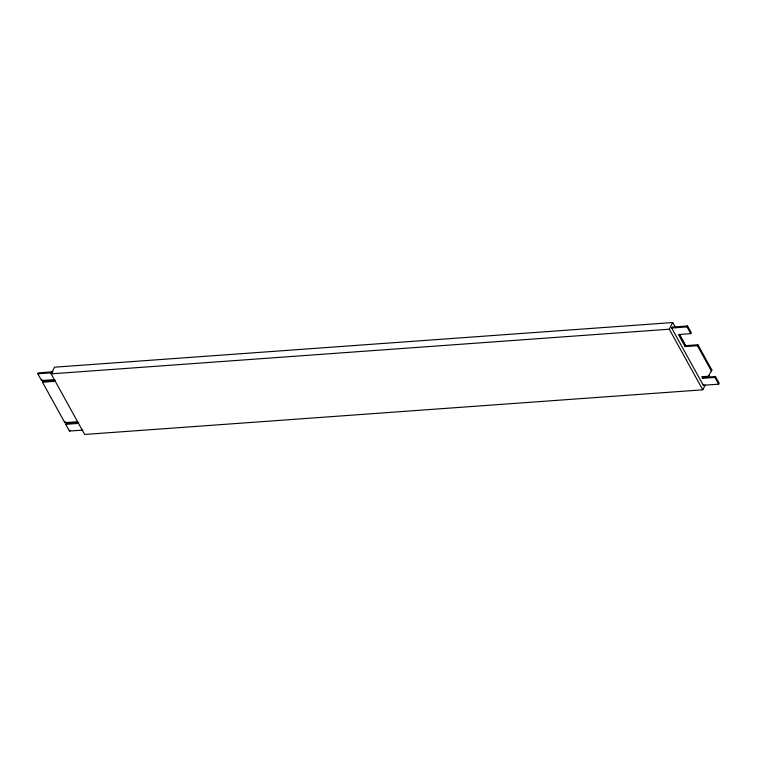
<?xml version="1.0" encoding="UTF-8"?>
<svg xmlns="http://www.w3.org/2000/svg" width="757" height="757" viewBox="0 0 757 757"><rect width="100%" height="100%" fill="white"/><g stroke="black" fill="none" stroke-linecap="round" stroke-linejoin="round"><path stroke-width="1.14" d="M82.901 430.09L69.455 431.055L65.736 424.327L78.293 423.418L77.356 421.734L64.809 422.643L42.496 382.228L55.053 381.32L54.126 379.635L41.569 380.544L37.85 373.807L38.333 372.851L52.905 371.801M41.569 380.544L42.051 379.588M42.496 382.228L42.988 381.273L55.535 380.364L55.053 381.32M705.193 385.058L702.751 389.817L84.614 434.461L51.154 373.844L54.561 367.183L672.699 322.539L675.537 327.677M64.809 422.643L65.291 421.687M65.736 424.327L66.228 423.371L78.775 422.463M69.455 431.055L69.947 430.108M702.751 389.817L669.292 329.2L672.699 322.539M715.431 376.484L714.949 377.431L702.638 378.32L703.13 377.374L715.431 376.484L719.15 383.212L718.667 384.168L703.281 385.275L671.677 328.027L672.169 327.071L687.545 325.964L691.264 332.702L690.772 333.648L678.471 334.537L685.132 346.592L697.434 345.712L697.916 344.757L685.615 345.646L685.132 346.592M690.772 333.648L687.053 326.92L687.545 325.964M703.281 385.275L703.773 384.329M702.638 378.32L701.748 376.712L708.514 376.22L708.997 375.273M697.916 344.757L711.854 369.993L711.362 370.949L697.434 345.712M708.514 376.22L711.854 369.993M37.85 373.807L52.422 372.756M671.677 328.027L687.053 326.92M51.154 373.844L669.292 329.2M714.949 377.431L718.667 384.168M679.512 334.594L685.615 345.646M679.502 334.868L685.18 345.145"/></g></svg>
